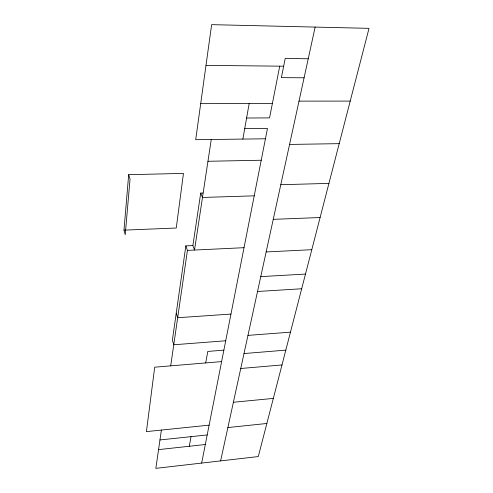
<?xml version="1.0" encoding="UTF-8"?>
<svg xmlns="http://www.w3.org/2000/svg" width="493" height="493" viewBox="0 0 493 493"><rect width="100%" height="100%" fill="white"/><g stroke="black" fill="none" stroke-linecap="round" stroke-linejoin="round"><path stroke-width="0.74" d="M123.977 230.139L128.679 174.682L183.464 173.4L176.26 228.025L123.977 230.139L125.24 234.711L130.041 179.119L128.679 174.682M211.257 139.488L194.513 250.05L192.88 245.563L185.849 245.89L172.377 340.152L173.758 344.773L225.714 340.774M161.39 430.075L155.843 468.35L258.295 456.567L369.023 28.347L211.633 24.65L195.703 139.685L265.444 138.792M170.701 365.855L187.439 250.389L185.849 245.89M192.88 245.563L200.719 193.077L203.024 193.009M242.858 139.081L249.168 103.579M189.3 446.264L191.019 436.656M205.71 362.934L207.787 351.429L223.871 350.141M201.662 463.081L267.477 128.433L244.713 128.648M279.728 66.161L269.554 117.889L246.599 118.03M220.611 460.906L315.138 27.084M158.555 449.622L205.31 444.52M159.96 439.953L207.196 434.937M209.118 425.145L146.415 431.615L154.703 367.193L221.616 361.609M227.877 427.554L266.855 423.475M233.392 402.263L273.338 398.399M240.744 368.499L281.99 364.949M244.004 353.543L285.817 350.135M247.961 335.382L290.469 332.159M230.964 314.072L177.677 317.726L176.241 313.129M257.525 291.492L301.691 288.756M260.766 276.628L305.487 274.071M266.146 251.948L311.792 249.692M187.439 250.389L244.023 247.689M273.245 219.348L320.111 217.524M254.222 195.838L202.475 197.453L200.719 193.077M280.794 184.721L328.936 183.384M207.954 161.285L261.222 160.231M289.57 144.431L339.209 143.654M200.694 103.653L272.376 103.548M299.004 101.127L350.215 101.09M304.089 77.795L281.38 77.641L285.213 58.464L308.236 58.766M205.994 65.384L283.666 66.204"/></g></svg>
